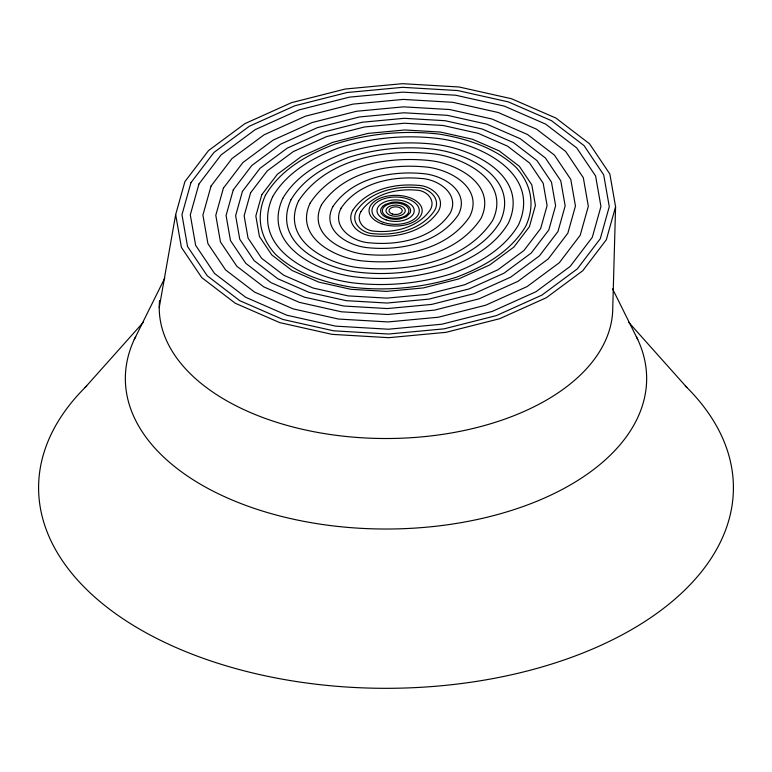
<?xml version="1.0" encoding="UTF-8"?>
<svg xmlns="http://www.w3.org/2000/svg" width="772" height="772" viewBox="0 0 772 772"><rect width="100%" height="100%" fill="white"/><g stroke="black" fill="none" stroke-linecap="round" stroke-linejoin="round"><path stroke-width="1.16" d="M159.235 307.594L175.659 214.606L184.913 181.603L208.527 150.579L244.888 123.655L291.526 102.657L345.258 89.021L402.424 83.685L459.128 86.995L511.498 98.729L555.975 118.097L589.518 143.775L609.851 174.018L615.583 206.751L612.765 307.594A226.765 130.922 0 0 1 379.892 438.467A226.765 130.922 0 0 1 159.563 300.54M615.583 206.751L606.329 239.754L582.715 270.769L546.354 297.702L499.716 318.691L445.984 332.327L388.818 337.673L332.114 334.363L279.744 322.619L235.267 303.251L201.724 277.573L181.391 247.339L175.659 214.606M134.231 339.583L164.812 278.026M85.142 387.467L143.486 322.098M628.514 322.098L686.858 387.467M612.553 288.825L637.768 339.583M685.295 385.913A347.4 200.566 0 0 1 610.092 641.011A347.4 200.566 0 0 1 161.908 641.011A347.4 200.566 0 0 1 86.705 385.913M636.34 336.621A260.656 150.492 0 0 1 386 529.023A260.656 150.492 0 0 1 135.66 336.621M190.964 182.636L181.97 214.713L187.538 246.49L207.253 275.797L239.745 300.675L282.822 319.434L333.591 330.812L388.625 334.025L444.19 328.833L496.473 315.565L541.886 295.126L577.292 268.907L600.278 238.722L609.272 206.645L603.704 174.868L583.989 145.551L551.497 120.683L508.42 101.923L457.651 90.546L402.617 87.332L347.053 92.524L294.769 105.793L249.356 126.232L213.95 152.451L190.964 182.636M198.954 183.997L190.298 214.857L195.644 245.361L214.539 273.452L245.641 297.268L286.885 315.227L335.54 326.131L388.384 329.219L441.835 324.221L492.208 311.434L536 291.719L570.141 266.446L592.288 237.361L600.944 206.5L595.598 175.987L576.703 147.896L545.601 124.089L504.357 106.131L455.702 95.226L402.859 92.138L349.407 97.137L299.034 109.913L255.242 129.628L221.101 154.911L198.954 183.997M211.045 186.062L202.911 215.079L207.919 243.662L225.569 269.91L254.577 292.106L293.032 308.858L338.483 319.048L388.007 321.934L438.255 317.244L485.752 305.191L527.093 286.576L559.324 262.712L580.197 235.296L588.332 206.278L583.323 177.695L565.673 151.447L536.665 129.242L498.21 112.5L452.759 102.309L403.235 99.414L352.987 104.114L305.49 116.167L264.149 134.772L231.918 158.646L211.045 186.062M223.397 188.165L215.793 215.301L220.454 241.925L236.84 266.282L263.696 286.846L299.304 302.354L341.494 311.811L387.621 314.503L434.607 310.103L479.151 298.803L517.983 281.326L548.265 258.9L567.845 233.183L575.449 206.056L570.788 179.432L554.402 155.075L527.546 134.511L491.938 119.004L449.748 109.547L403.621 106.854L356.635 111.245L312.091 122.545L273.259 140.031L242.977 162.458L223.397 188.165M233.269 189.854L226.08 215.475L230.471 240.536L245.834 263.387L270.982 282.639L304.322 297.152L343.897 306.03L387.312 308.559L431.693 304.409L473.873 293.707L510.717 277.129L539.435 255.86L557.973 231.504L565.162 205.883L560.771 180.812L545.408 157.97L520.26 138.719L486.92 124.195L447.345 115.327L403.93 112.789L359.549 116.939L317.369 127.65L280.525 144.229L251.807 165.498L233.269 189.854M242.427 191.417L235.634 215.639L239.774 239.252L254.2 260.695L277.756 278.731L308.983 292.327L346.136 300.655L387.023 303.039L428.981 299.121L468.98 288.969L503.962 273.23L531.232 253.033L548.815 229.94L555.608 205.719L551.469 182.105L537.042 160.653L513.486 142.627L482.259 129.03L445.106 120.702L404.219 118.309L362.261 122.237L322.262 132.379L287.28 148.127L260.01 168.325L242.427 191.417M250.582 192.807L244.135 215.784L248.053 238.104L261.64 258.302L283.778 275.247L313.123 288.033L348.114 295.879L386.772 298.137L426.578 294.412L464.619 284.762L497.95 269.756L523.937 250.514L540.661 228.551L547.107 205.564L543.189 183.254L529.602 163.046L507.465 146.101L478.119 133.324L443.128 125.479L404.47 123.221L364.664 126.946L326.624 136.596L293.292 151.601L267.305 170.844L250.582 192.807M261.795 194.718L255.831 215.986L259.431 236.521L271.869 255.011L292.057 270.47L318.826 282.127L350.855 289.307L386.425 291.382L423.259 287.937L458.636 278.962L489.68 264.979L513.901 247.059L529.447 226.64L535.411 205.362L531.812 184.826L519.373 166.337L499.185 150.887L472.416 139.23L440.387 132.051L404.817 129.976L367.983 133.411L332.607 142.386L301.562 156.369L277.341 174.298L261.795 194.718M265.394 195.335C255.822 216.363 259.865 236.946 275.141 253.959C296.052 273.664 323.941 282.552 351.723 287.203C387.042 291.333 422.824 287.879 456.715 277.109C483.87 266.755 510.659 251.778 525.848 226.022C535.421 204.995 531.377 184.411 516.101 167.389C495.19 147.693 467.301 138.796 439.519 134.154C404.2 130.014 368.418 133.479 334.527 144.248C307.372 154.603 280.583 169.57 265.394 195.335M272.69 196.58C249.298 248.478 311.878 277.92 353.499 282.928C386.917 286.846 420.759 283.517 452.817 273.336C478.63 263.484 504.106 249.269 518.552 224.777C541.944 172.87 479.364 143.428 437.743 138.429C404.325 134.511 370.483 137.841 338.425 148.012C312.602 157.864 287.136 172.088 272.69 196.58M282.822 198.308C261.264 245.245 318.141 272.699 355.969 276.984C386.733 280.603 417.893 277.457 447.403 268.106C471.354 258.958 495.016 245.776 508.42 223.05C529.978 176.112 473.101 148.658 435.273 144.364C404.509 140.745 373.349 143.891 343.839 153.252C319.888 162.4 296.226 175.582 282.822 198.308M291.034 199.707C271.088 242.871 323.072 268.26 357.976 272.169C386.589 275.546 415.558 272.545 443.012 263.85C465.458 255.281 487.634 242.939 500.208 221.651C520.154 178.486 468.17 153.088 433.266 149.179C404.653 145.811 375.684 148.803 348.23 157.498C325.784 166.076 303.608 178.409 291.034 199.707M298.552 200.99C280.004 240.275 327.714 264.564 359.8 267.768C406.661 272.439 465.082 262.673 492.69 220.367C511.238 181.082 463.528 156.793 431.442 153.58C384.581 148.909 326.16 158.685 298.552 200.99M310.209 202.978C293.949 236.917 334.71 258.253 362.647 260.936C404.75 264.999 456.127 256.179 481.033 218.38C497.293 184.431 456.532 163.104 428.595 160.422C386.492 156.349 335.116 165.179 310.209 202.978M321.442 204.898C307.401 233.684 341.436 252.174 365.378 254.355C402.772 258.012 447.606 249.703 469.801 216.459C483.841 187.673 449.806 169.184 425.864 167.003C388.47 163.346 343.637 171.645 321.442 204.898M332.742 206.819C320.949 230.413 348.191 246.065 368.138 247.735C400.572 250.861 439.287 243.286 458.5 214.529C470.293 190.945 443.051 175.292 423.104 173.623C390.671 170.496 351.955 178.071 332.742 206.819M341.031 208.237C331.111 227.393 353.122 242.147 370.155 242.871C398.96 245.602 433.179 238.577 450.211 213.12C460.131 193.955 438.12 179.21 421.087 178.477C392.282 175.746 358.063 182.781 341.031 208.237M352.785 210.245C345.209 224.034 360.206 235.682 373.021 235.991C396.663 238.143 424.523 231.899 438.457 211.113C446.033 197.323 431.037 185.676 418.221 185.367C394.579 183.215 366.719 189.458 352.785 210.245M356.596 210.891C349.812 222.934 362.493 233.578 373.947 233.752C395.92 235.711 421.715 229.728 434.646 210.466C441.43 198.423 428.75 187.779 417.295 187.606C395.322 185.647 369.527 191.63 356.596 210.891M360.929 211.634C355.091 221.66 365.088 231.185 374.999 231.214C395.081 232.951 418.52 227.267 430.313 209.723C436.151 199.697 426.154 190.173 416.243 190.144C396.161 188.407 372.722 194.09 360.929 211.634M382.642 206.356L381.146 208.44A14.986 8.646 0 0 0 399.5 219.036L406.217 216.797L410.096 212.918A14.986 8.646 0 0 0 391.742 202.322L385.025 204.561L382.642 206.356M381.957 223.832A26.576 15.344 0 0 0 422.188 210.93A26.576 15.344 0 0 0 382.719 197.265A26.576 15.344 0 0 0 381.957 223.832M390.796 215.504A9.65 5.578 0 0 0 405.271 210.679A9.65 5.578 0 0 0 390.796 205.854A9.65 5.578 0 0 0 390.796 215.504M392.292 214.008A6.668 3.85 0 0 0 402.289 210.679A6.668 3.85 0 0 0 392.292 207.34A6.668 3.85 0 0 0 392.292 214.008M388.992 217.308A13.259 7.652 0 0 0 408.88 210.679A13.259 7.652 0 0 0 388.992 204.049A13.259 7.652 0 0 0 388.992 217.308M386.048 219.895A18.615 10.75 0 0 0 414.236 210.852A18.615 10.75 0 0 0 386.579 201.28A18.615 10.75 0 0 0 386.048 219.895M383.452 222.394A23.662 13.664 0 0 0 419.283 210.901A23.662 13.664 0 0 0 384.128 198.732A23.662 13.664 0 0 0 383.452 222.394"/></g></svg>
